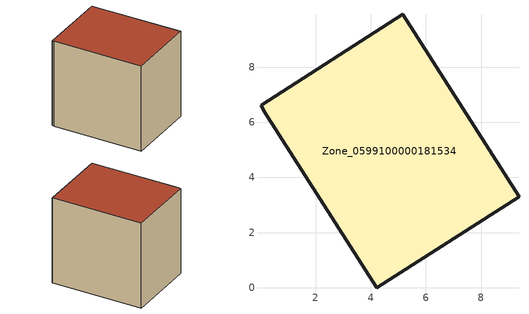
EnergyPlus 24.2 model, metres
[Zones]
Zone_0599100000181534
 floor ground (C_G): 4.22,0 0.12,6.42 0.02,6.62 5.15,9.91 9.37,3.3 z0
 wall outside (C_F): 9.37,3.3 5.15,9.91 0.02,6.62 0.12,6.42 4.22,0 9.37,3.3 z0:7.47
 roof outside (C_R): 0.12,6.42 4.22,0 9.37,3.3 5.15,9.91 0.02,6.62 z7.47
[BUILDING]
Pand.0599100000181534: North Axis=0; Terrain=City; Loads Convergence Tolerance Value=0.04; Temperature Convergence Tolerance Value=0.4; Solar Distribution=FullExterior; Maximum Number of Warmup Days=25; Minimum Number of Warmup Days=1
[Site:Location]
Rotterdam.The.Hague.AP_ZH_NLD Design_Conditions: Latitude=51.96; Longitude=4.45; Time Zone=1; Elevation=-4.5
[SITE:GROUNDTEMPERATURE:BUILDINGSURFACE]
18, 18, 18, 18, 18, 18, 18, 18, 18, 18, 18, 18
[MATERIAL] Thermal Absorptance=0.9; Solar Absorptance=0.7; Visible Absorptance=0.7
Name | Roughness | Thickness | Conductivity | Density | Specific Heat
G.TI.1946-1964 | MediumSmooth | 0.15 | 1 | 540 | 1210
F.TI.1946-1964 | Rough | 0.3 | 0.857143 | 1920 | 840
R.TI.1946-1964 | MediumRough | 0.2 | 0.277778 | 1500 | 1000
[CONSTRUCTION]
C_G: G.TI.1946-1964
C_F: F.TI.1946-1964
C_R: R.TI.1946-1964
[ZONE]
Zone_0599100000181534: Type=1; Multiplier=1; Ceiling Height=Autocalculate; Volume=Autocalculate; Floor Area=autocalculate; Part of Total Floor Area=Yes
[ZONEINFILTRATION:DESIGNFLOWRATE]
Infil_Zone_0599100000181534: Zone or ZoneList or Space or SpaceList=Zone_0599100000181534; Schedule=AlwaysOn; Design Flow Rate Calculation Method=Flow/Area; Flow Rate per Floor Area=0.003; Constant Term Coefficient=1; Temperature Term Coefficient=0; Velocity Term Coefficient=0; Velocity Squared Term Coefficient=0
[HVACTEMPLATE:ZONE:IDEALLOADSAIRSYSTEM]
Zone_0599100000181534: Maximum Heating Supply Air Temperature=50; Minimum Cooling Supply Air Temperature=13; Maximum Heating Supply Air Humidity Ratio=0.0156; Minimum Cooling Supply Air Humidity Ratio=0.0077; Heating Limit=NoLimit; Cooling Limit=NoLimit; Dehumidification Control Type=ConstantSensibleHeatRatio; Cooling Sensible Heat Ratio=0.7; Dehumidification Setpoint=60; Humidification Control Type=None; Humidification Setpoint=30; Outdoor Air Method=None; Outdoor Air Flow Rate per Person=0.00944; Outdoor Air Flow Rate per Zone Floor Area=0; Outdoor Air Flow Rate per Zone=0; Demand Controlled Ventilation Type=None; Outdoor Air Economizer Type=NoEconomizer; Heat Recovery Type=None; Sensible Heat Recovery Effectiveness=0.7; Latent Heat Recovery Effectiveness=0.65
[ZONECONTROL:THERMOSTAT]
ThermostatControl_Zone_0599100000181534: Zone or ZoneList=Zone_0599100000181534; Control Type Schedule=DualSetpointControlType; Control 1=Thermostat_Zone_0599100000181534; Temperature Difference Between Cutout And Setpoint=0
[THERMOSTATSETPOINT:DUALSETPOINT]
Thermostat_Zone_0599100000181534: Heating Setpoint Temperature Schedule=HeatingSetpoint_Zone_0599100000181534; Cooling Setpoint Temperature Schedule=CoolingSetpoint_Zone_0599100000181534
[SCHEDULE:COMPACT]
HeatingSetpoint_Zone_0599100000181534: Through: 12/31, For: AllDays, Until: 24:00, 21
CoolingSetpoint_Zone_0599100000181534: Through: 12/31, For: AllDays, Until: 24:00, 24
DualSetpointControlType: Through: 12/31, For: AllDays, Until: 24:00, 4
AlwaysOn: Through: 12/31, For: AllDays, Until: 24:00, 1
